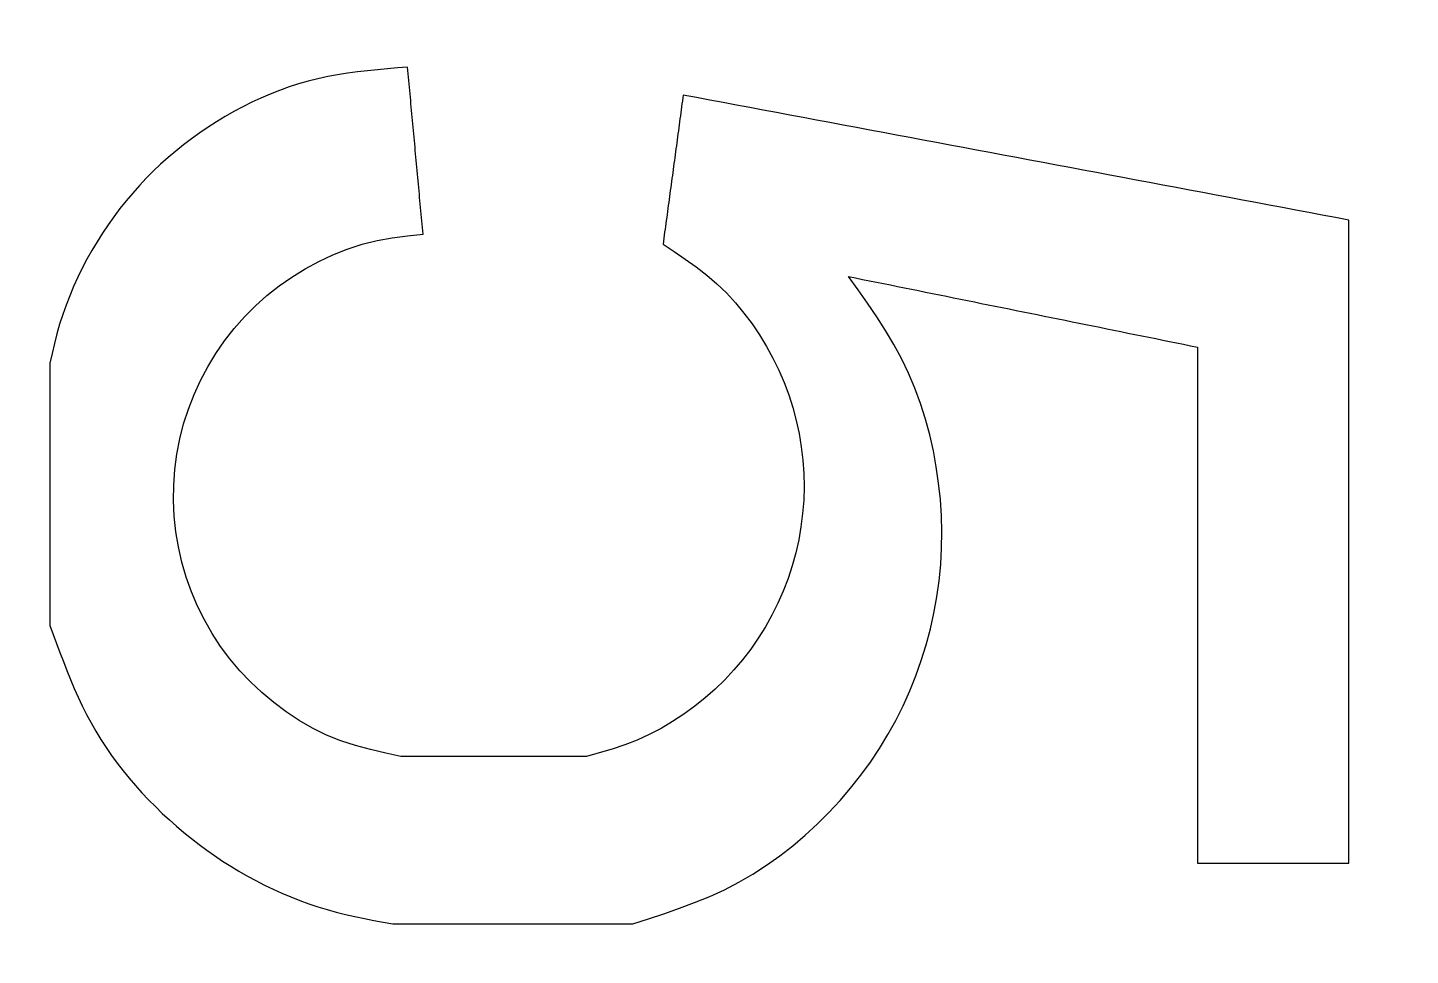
# Model space of a CAD drawing. Header units: millimetres. Extents: x 9328 to 11863, y 28633 to 29971.
# Drawn here: x 10191.783 to 10194.879, y 28805.49 to 28807.568 of the extents above; entities that cross this region are included whole.
import ezdxf

# ---------------------------------------------------------------- set-up
doc = ezdxf.new("R2010")
doc.units = ezdxf.units.MM
doc.linetypes.add('DASHED', pattern=[0])
doc.layers.add('dim_temp', color=161, linetype='Continuous', lineweight=9)
doc.layers.add('LP', color=7, linetype='Continuous', true_color=0xffffff)
doc.styles.add('_PUG_ERP', font='txt')
doc.dimstyles.new('_PUG_ERP', dxfattribs={"dimtxt": 8, "dimasz": 1.5, "dimexe": 0.5, "dimexo": 0.5, "dimgap": 0.5, "dimtad": 1, "dimtxsty": '_PUG_ERP', "dimblk": 'CLOSEDBLANK', "dimcen": 0, "dimclrd": 4, "dimclre": 4, "dimclrt": 3, "dimazin": 3, "dimtfac": 1, "dimtmove": 0, "dimatfit": 3, "dimldrblk": 'CLOSEDBLANK', "dimlwd": 9, "dimlwe": 9})

# ---------------------------------------------------------------- blocks, each defined once
blk = doc.blocks.new('*D1273')
at = {"layer": 'Defpoints', "color": 0}
for p in [(10829.4437, 28798.4611), (11104.4437, 28798.4611), (9349.4437, 28767.4611)]:
    blk.add_point(p, dxfattribs=at)
at = {"layer": 'dim_temp', "color": 4, "lineweight": 9}
blk.add_line((10829.9437, 28798.4611), (11115.6104, 28798.4611), dxfattribs=at)
at = {"layer": 'dim_temp', "color": 3, "lineweight": 18, "insert": (11110.2771, 28802.9611), "char_height": 8, "attachment_point": 5, "style": '_PUG_ERP'}
blk.add_mtext('31', dxfattribs=at)
blk = doc.blocks.new('_ClosedBlank')
blk = doc.blocks.new('*D1274')
at = {"layer": 'Defpoints', "color": 0}
for p in [(11099.4437, 28829.4611), (11104.4437, 28829.4611), (9349.4437, 28767.4611)]:
    blk.add_point(p, dxfattribs=at)
at = {"layer": 'dim_temp', "color": 4, "lineweight": 9}
blk.add_line((11099.9437, 28829.4611), (11117.5152, 28829.4611), dxfattribs=at)
at = {"layer": 'dim_temp', "color": 3, "lineweight": 18, "insert": (11111.2295, 28833.9611), "char_height": 8, "attachment_point": 5, "style": '_PUG_ERP'}
blk.add_mtext('62', dxfattribs=at)
blk = doc.blocks.new('*D1280')
at = {"layer": 'Defpoints', "color": 0}
for p in [(11099.4437, 28834.4611), (11099.4437, 28829.4611), (9349.4437, 28767.4611)]:
    blk.add_point(p, dxfattribs=at)
at = {"layer": 'dim_temp', "color": 4, "lineweight": 9}
blk.add_line((11099.4437, 28829.9611), (11099.4437, 28862.0087), dxfattribs=at)
at = {"layer": 'dim_temp', "color": 3, "lineweight": 18, "insert": (11094.9437, 28848.4849), "char_height": 8, "attachment_point": 5, "rotation": 90, "style": '_PUG_ERP'}
blk.add_mtext('1750', dxfattribs=at)

msp = doc.modelspace()

# ---------------------------------------------------------------- linework, layer by layer
at = {"layer": 'LP', "color": 155, "linetype": 'DASHED', "lineweight": 13, "ltscale": 1.77206}
for points in [[(10192.6336, 28807.4799), (10192.611, 28807.4781), (10192.5885, 28807.4761), (10192.566, 28807.474), (10192.5436, 28807.4717), (10192.5212, 28807.4691), (10192.4989, 28807.466), (10192.4767, 28807.4625), (10192.4547, 28807.4585), (10192.4328, 28807.4538), (10192.411, 28807.4484), (10192.3895, 28807.4423), (10192.3681, 28807.4354), (10192.3469, 28807.4278), (10192.3259, 28807.4195), (10192.3052, 28807.4106), (10192.2848, 28807.4011), (10192.2646, 28807.391), (10192.2447, 28807.3803), (10192.225, 28807.3691), (10192.2057, 28807.3575), (10192.1867, 28807.3453), (10192.1681, 28807.3326), (10192.1498, 28807.3195), (10192.1319, 28807.3059), (10192.1143, 28807.2918), (10192.0972, 28807.2773), (10192.0804, 28807.2623), (10192.0641, 28807.2468), (10192.0483, 28807.2308), (10192.0329, 28807.2145), (10192.0179, 28807.1977), (10192.0034, 28807.1804), (10191.9894, 28807.1628), (10191.9758, 28807.1448), (10191.9627, 28807.1264), (10191.9502, 28807.1077), (10191.9381, 28807.0886), (10191.9265, 28807.0692), (10191.9154, 28807.0495), (10191.9049, 28807.0295), (10191.895, 28807.0092), (10191.8856, 28806.9886), (10191.8769, 28806.9678), (10191.8687, 28806.9468), (10191.8612, 28806.9255), (10191.8544, 28806.904), (10191.8482, 28806.8824), (10191.8427, 28806.8606), (10191.8376, 28806.8386), (10191.8326, 28806.8166)], [(10192.6336, 28807.4799), (10192.611, 28807.4781), (10192.5885, 28807.4761), (10192.566, 28807.474), (10192.5436, 28807.4717), (10192.5212, 28807.4691), (10192.4989, 28807.466), (10192.4767, 28807.4625), (10192.4547, 28807.4585), (10192.4328, 28807.4538), (10192.411, 28807.4484), (10192.3895, 28807.4423), (10192.3681, 28807.4354), (10192.3469, 28807.4278), (10192.3259, 28807.4195), (10192.3052, 28807.4106), (10192.2848, 28807.4011), (10192.2646, 28807.391), (10192.2447, 28807.3803), (10192.225, 28807.3691), (10192.2057, 28807.3575), (10192.1867, 28807.3453), (10192.1681, 28807.3326), (10192.1498, 28807.3195), (10192.1319, 28807.3059), (10192.1143, 28807.2918), (10192.0972, 28807.2773), (10192.0804, 28807.2623), (10192.0641, 28807.2468), (10192.0483, 28807.2308), (10192.0329, 28807.2145), (10192.0179, 28807.1977), (10192.0034, 28807.1804), (10191.9894, 28807.1628), (10191.9758, 28807.1448), (10191.9627, 28807.1264), (10191.9502, 28807.1077), (10191.9381, 28807.0886), (10191.9265, 28807.0692), (10191.9154, 28807.0495), (10191.9049, 28807.0295), (10191.895, 28807.0092), (10191.8856, 28806.9886), (10191.8769, 28806.9678), (10191.8687, 28806.9468), (10191.8612, 28806.9255), (10191.8544, 28806.904), (10191.8482, 28806.8824), (10191.8427, 28806.8606), (10191.8376, 28806.8386), (10191.8326, 28806.8166)], [(10192.6682, 28807.1057), (10192.6675, 28807.1132), (10192.6668, 28807.1207), (10192.6661, 28807.1282), (10192.6654, 28807.1356), (10192.6647, 28807.1431), (10192.6641, 28807.1506), (10192.6634, 28807.1581), (10192.6627, 28807.1656), (10192.662, 28807.1731), (10192.6613, 28807.1806), (10192.6606, 28807.188), (10192.6599, 28807.1955), (10192.6592, 28807.203), (10192.6585, 28807.2105), (10192.6578, 28807.218), (10192.6571, 28807.2255), (10192.6564, 28807.2329), (10192.6557, 28807.2404), (10192.655, 28807.2479), (10192.6544, 28807.2554), (10192.6537, 28807.2629), (10192.653, 28807.2704), (10192.6523, 28807.2779), (10192.6516, 28807.2853), (10192.6509, 28807.2928), (10192.6502, 28807.3003), (10192.6495, 28807.3078), (10192.6488, 28807.3153), (10192.6481, 28807.3228), (10192.6474, 28807.3302), (10192.6467, 28807.3377), (10192.646, 28807.3452), (10192.6453, 28807.3527), (10192.6446, 28807.3602), (10192.644, 28807.3677), (10192.6433, 28807.3752), (10192.6426, 28807.3826), (10192.6419, 28807.3901), (10192.6412, 28807.3976), (10192.6405, 28807.4051), (10192.6398, 28807.4126), (10192.6391, 28807.4201), (10192.6384, 28807.4276), (10192.6377, 28807.435), (10192.637, 28807.4425), (10192.6363, 28807.45), (10192.6356, 28807.4575), (10192.6349, 28807.465), (10192.6343, 28807.4725), (10192.6336, 28807.4799)], [(10192.6682, 28807.1057), (10192.6675, 28807.1132), (10192.6668, 28807.1207), (10192.6661, 28807.1282), (10192.6654, 28807.1356), (10192.6647, 28807.1431), (10192.6641, 28807.1506), (10192.6634, 28807.1581), (10192.6627, 28807.1656), (10192.662, 28807.1731), (10192.6613, 28807.1806), (10192.6606, 28807.188), (10192.6599, 28807.1955), (10192.6592, 28807.203), (10192.6585, 28807.2105), (10192.6578, 28807.218), (10192.6571, 28807.2255), (10192.6564, 28807.2329), (10192.6557, 28807.2404), (10192.655, 28807.2479), (10192.6544, 28807.2554), (10192.6537, 28807.2629), (10192.653, 28807.2704), (10192.6523, 28807.2779), (10192.6516, 28807.2853), (10192.6509, 28807.2928), (10192.6502, 28807.3003), (10192.6495, 28807.3078), (10192.6488, 28807.3153), (10192.6481, 28807.3228), (10192.6474, 28807.3302), (10192.6467, 28807.3377), (10192.646, 28807.3452), (10192.6453, 28807.3527), (10192.6446, 28807.3602), (10192.644, 28807.3677), (10192.6433, 28807.3752), (10192.6426, 28807.3826), (10192.6419, 28807.3901), (10192.6412, 28807.3976), (10192.6405, 28807.4051), (10192.6398, 28807.4126), (10192.6391, 28807.4201), (10192.6384, 28807.4276), (10192.6377, 28807.435), (10192.637, 28807.4425), (10192.6363, 28807.45), (10192.6356, 28807.4575), (10192.6349, 28807.465), (10192.6343, 28807.4725), (10192.6336, 28807.4799)], [(10193.2509, 28807.4173), (10193.25, 28807.4107), (10193.249, 28807.404), (10193.2481, 28807.3973), (10193.2472, 28807.3906), (10193.2463, 28807.3839), (10193.2454, 28807.3772), (10193.2445, 28807.3705), (10193.2436, 28807.3639), (10193.2427, 28807.3572), (10193.2418, 28807.3505), (10193.2409, 28807.3438), (10193.24, 28807.3371), (10193.2391, 28807.3304), (10193.2382, 28807.3238), (10193.2373, 28807.3171), (10193.2364, 28807.3104), (10193.2355, 28807.3037), (10193.2346, 28807.297), (10193.2337, 28807.2903), (10193.2328, 28807.2837), (10193.2319, 28807.277), (10193.231, 28807.2703), (10193.2301, 28807.2636), (10193.2292, 28807.2569), (10193.2283, 28807.2502), (10193.2274, 28807.2435), (10193.2265, 28807.2369), (10193.2256, 28807.2302), (10193.2247, 28807.2235), (10193.2238, 28807.2168), (10193.2229, 28807.2101), (10193.2219, 28807.2034), (10193.221, 28807.1968), (10193.2201, 28807.1901), (10193.2192, 28807.1834), (10193.2183, 28807.1767), (10193.2174, 28807.17), (10193.2165, 28807.1633), (10193.2156, 28807.1566), (10193.2147, 28807.15), (10193.2138, 28807.1433), (10193.2129, 28807.1366), (10193.212, 28807.1299), (10193.2111, 28807.1232), (10193.2102, 28807.1165), (10193.2093, 28807.1099), (10193.2084, 28807.1032), (10193.2075, 28807.0965), (10193.2066, 28807.0898), (10193.2057, 28807.0831)], [(10193.2509, 28807.4173), (10193.25, 28807.4107), (10193.249, 28807.404), (10193.2481, 28807.3973), (10193.2472, 28807.3906), (10193.2463, 28807.3839), (10193.2454, 28807.3772), (10193.2445, 28807.3705), (10193.2436, 28807.3639), (10193.2427, 28807.3572), (10193.2418, 28807.3505), (10193.2409, 28807.3438), (10193.24, 28807.3371), (10193.2391, 28807.3304), (10193.2382, 28807.3238), (10193.2373, 28807.3171), (10193.2364, 28807.3104), (10193.2355, 28807.3037), (10193.2346, 28807.297), (10193.2337, 28807.2903), (10193.2328, 28807.2837), (10193.2319, 28807.277), (10193.231, 28807.2703), (10193.2301, 28807.2636), (10193.2292, 28807.2569), (10193.2283, 28807.2502), (10193.2274, 28807.2435), (10193.2265, 28807.2369), (10193.2256, 28807.2302), (10193.2247, 28807.2235), (10193.2238, 28807.2168), (10193.2229, 28807.2101), (10193.2219, 28807.2034), (10193.221, 28807.1968), (10193.2201, 28807.1901), (10193.2192, 28807.1834), (10193.2183, 28807.1767), (10193.2174, 28807.17), (10193.2165, 28807.1633), (10193.2156, 28807.1566), (10193.2147, 28807.15), (10193.2138, 28807.1433), (10193.2129, 28807.1366), (10193.212, 28807.1299), (10193.2111, 28807.1232), (10193.2102, 28807.1165), (10193.2093, 28807.1099), (10193.2084, 28807.1032), (10193.2075, 28807.0965), (10193.2066, 28807.0898), (10193.2057, 28807.0831)], [(10194.7413, 28807.1373), (10194.7116, 28807.1429), (10194.6819, 28807.1485), (10194.6522, 28807.1541), (10194.6225, 28807.1596), (10194.5927, 28807.1652), (10194.563, 28807.1708), (10194.5333, 28807.1764), (10194.5036, 28807.182), (10194.4738, 28807.1876), (10194.4441, 28807.1932), (10194.4143, 28807.1988), (10194.3846, 28807.2043), (10194.3548, 28807.2099), (10194.3251, 28807.2155), (10194.2953, 28807.2211), (10194.2655, 28807.2267), (10194.2357, 28807.2323), (10194.2059, 28807.2379), (10194.1762, 28807.2435), (10194.1463, 28807.2491), (10194.1165, 28807.2547), (10194.0867, 28807.2603), (10194.0569, 28807.2659), (10194.0271, 28807.2715), (10193.9973, 28807.2771), (10193.9674, 28807.2827), (10193.9376, 28807.2883), (10193.9077, 28807.2939), (10193.8779, 28807.2995), (10193.8481, 28807.3051), (10193.8182, 28807.3107), (10193.7884, 28807.3164), (10193.7585, 28807.322), (10193.7287, 28807.3276), (10193.6988, 28807.3332), (10193.6689, 28807.3388), (10193.6391, 28807.3444), (10193.6092, 28807.35), (10193.5794, 28807.3556), (10193.5495, 28807.3612), (10193.5196, 28807.3668), (10193.4898, 28807.3725), (10193.4599, 28807.3781), (10193.4301, 28807.3837), (10193.4002, 28807.3893), (10193.3703, 28807.3949), (10193.3405, 28807.4005), (10193.3106, 28807.4061), (10193.2807, 28807.4117), (10193.2509, 28807.4173)], [(10194.7413, 28807.1373), (10194.7116, 28807.1429), (10194.6819, 28807.1485), (10194.6522, 28807.1541), (10194.6225, 28807.1596), (10194.5927, 28807.1652), (10194.563, 28807.1708), (10194.5333, 28807.1764), (10194.5036, 28807.182), (10194.4738, 28807.1876), (10194.4441, 28807.1932), (10194.4143, 28807.1988), (10194.3846, 28807.2043), (10194.3548, 28807.2099), (10194.3251, 28807.2155), (10194.2953, 28807.2211), (10194.2655, 28807.2267), (10194.2357, 28807.2323), (10194.2059, 28807.2379), (10194.1762, 28807.2435), (10194.1463, 28807.2491), (10194.1165, 28807.2547), (10194.0867, 28807.2603), (10194.0569, 28807.2659), (10194.0271, 28807.2715), (10193.9973, 28807.2771), (10193.9674, 28807.2827), (10193.9376, 28807.2883), (10193.9077, 28807.2939), (10193.8779, 28807.2995), (10193.8481, 28807.3051), (10193.8182, 28807.3107), (10193.7884, 28807.3164), (10193.7585, 28807.322), (10193.7287, 28807.3276), (10193.6988, 28807.3332), (10193.6689, 28807.3388), (10193.6391, 28807.3444), (10193.6092, 28807.35), (10193.5794, 28807.3556), (10193.5495, 28807.3612), (10193.5196, 28807.3668), (10193.4898, 28807.3725), (10193.4599, 28807.3781), (10193.4301, 28807.3837), (10193.4002, 28807.3893), (10193.3703, 28807.3949), (10193.3405, 28807.4005), (10193.3106, 28807.4061), (10193.2807, 28807.4117), (10193.2509, 28807.4173)], [(10194.7413, 28805.6966), (10194.7413, 28805.7254), (10194.7413, 28805.7542), (10194.7413, 28805.783), (10194.7413, 28805.8118), (10194.7413, 28805.8406), (10194.7413, 28805.8694), (10194.7413, 28805.8983), (10194.7413, 28805.9271), (10194.7413, 28805.9559), (10194.7413, 28805.9847), (10194.7413, 28806.0135), (10194.7413, 28806.0423), (10194.7413, 28806.0712), (10194.7413, 28806.1), (10194.7413, 28806.1288), (10194.7413, 28806.1576), (10194.7413, 28806.1864), (10194.7413, 28806.2152), (10194.7413, 28806.244), (10194.7413, 28806.2729), (10194.7413, 28806.3017), (10194.7413, 28806.3305), (10194.7413, 28806.3593), (10194.7413, 28806.3881), (10194.7413, 28806.4169), (10194.7413, 28806.4458), (10194.7413, 28806.4746), (10194.7413, 28806.5034), (10194.7413, 28806.5322), (10194.7413, 28806.561), (10194.7413, 28806.5898), (10194.7413, 28806.6186), (10194.7413, 28806.6475), (10194.7413, 28806.6763), (10194.7413, 28806.7051), (10194.7413, 28806.7339), (10194.7413, 28806.7627), (10194.7413, 28806.7915), (10194.7413, 28806.8203), (10194.7413, 28806.8492), (10194.7413, 28806.878), (10194.7413, 28806.9068), (10194.7413, 28806.9356), (10194.7413, 28806.9644), (10194.7413, 28806.9932), (10194.7413, 28807.0221), (10194.7413, 28807.0509), (10194.7413, 28807.0797), (10194.7413, 28807.1085), (10194.7413, 28807.1373)], [(10194.7413, 28805.6966), (10194.7413, 28805.7254), (10194.7413, 28805.7542), (10194.7413, 28805.783), (10194.7413, 28805.8118), (10194.7413, 28805.8406), (10194.7413, 28805.8694), (10194.7413, 28805.8983), (10194.7413, 28805.9271), (10194.7413, 28805.9559), (10194.7413, 28805.9847), (10194.7413, 28806.0135), (10194.7413, 28806.0423), (10194.7413, 28806.0712), (10194.7413, 28806.1), (10194.7413, 28806.1288), (10194.7413, 28806.1576), (10194.7413, 28806.1864), (10194.7413, 28806.2152), (10194.7413, 28806.244), (10194.7413, 28806.2729), (10194.7413, 28806.3017), (10194.7413, 28806.3305), (10194.7413, 28806.3593), (10194.7413, 28806.3881), (10194.7413, 28806.4169), (10194.7413, 28806.4458), (10194.7413, 28806.4746), (10194.7413, 28806.5034), (10194.7413, 28806.5322), (10194.7413, 28806.561), (10194.7413, 28806.5898), (10194.7413, 28806.6186), (10194.7413, 28806.6475), (10194.7413, 28806.6763), (10194.7413, 28806.7051), (10194.7413, 28806.7339), (10194.7413, 28806.7627), (10194.7413, 28806.7915), (10194.7413, 28806.8203), (10194.7413, 28806.8492), (10194.7413, 28806.878), (10194.7413, 28806.9068), (10194.7413, 28806.9356), (10194.7413, 28806.9644), (10194.7413, 28806.9932), (10194.7413, 28807.0221), (10194.7413, 28807.0509), (10194.7413, 28807.0797), (10194.7413, 28807.1085), (10194.7413, 28807.1373)], [(10192.6185, 28805.9359), (10192.5845, 28805.9433), (10192.5506, 28805.9512), (10192.5171, 28805.9602), (10192.4842, 28805.9709), (10192.4521, 28805.9838), (10192.4209, 28805.999), (10192.3908, 28806.0163), (10192.3617, 28806.0355), (10192.3337, 28806.0564), (10192.3071, 28806.0789), (10192.2818, 28806.1027), (10192.2579, 28806.1279), (10192.2356, 28806.1545), (10192.2149, 28806.1824), (10192.1959, 28806.2115), (10192.1786, 28806.2417), (10192.1631, 28806.2728), (10192.1495, 28806.3049), (10192.1378, 28806.3376), (10192.1281, 28806.3711), (10192.1204, 28806.405), (10192.1147, 28806.4393), (10192.111, 28806.474), (10192.1094, 28806.5088), (10192.1099, 28806.5436), (10192.1124, 28806.5784), (10192.1169, 28806.6129), (10192.1235, 28806.6471), (10192.1321, 28806.6808), (10192.1427, 28806.7139), (10192.1553, 28806.7464), (10192.1697, 28806.778), (10192.186, 28806.8088), (10192.204, 28806.8385), (10192.2238, 28806.8671), (10192.2452, 28806.8945), (10192.2682, 28806.9206), (10192.2928, 28806.9452), (10192.3187, 28806.9683), (10192.3459, 28806.9898), (10192.3744, 28807.0097), (10192.404, 28807.028), (10192.4346, 28807.0445), (10192.4662, 28807.0593), (10192.4985, 28807.0721), (10192.5316, 28807.083), (10192.5652, 28807.0916), (10192.5993, 28807.0978), (10192.6337, 28807.1022), (10192.6682, 28807.1057)], [(10192.6185, 28805.9359), (10192.5845, 28805.9433), (10192.5506, 28805.9512), (10192.5171, 28805.9602), (10192.4842, 28805.9709), (10192.4521, 28805.9838), (10192.4209, 28805.999), (10192.3908, 28806.0163), (10192.3617, 28806.0355), (10192.3337, 28806.0564), (10192.3071, 28806.0789), (10192.2818, 28806.1027), (10192.2579, 28806.1279), (10192.2356, 28806.1545), (10192.2149, 28806.1824), (10192.1959, 28806.2115), (10192.1786, 28806.2417), (10192.1631, 28806.2728), (10192.1495, 28806.3049), (10192.1378, 28806.3376), (10192.1281, 28806.3711), (10192.1204, 28806.405), (10192.1147, 28806.4393), (10192.111, 28806.474), (10192.1094, 28806.5088), (10192.1099, 28806.5436), (10192.1124, 28806.5784), (10192.1169, 28806.6129), (10192.1235, 28806.6471), (10192.1321, 28806.6808), (10192.1427, 28806.7139), (10192.1553, 28806.7464), (10192.1697, 28806.778), (10192.186, 28806.8088), (10192.204, 28806.8385), (10192.2238, 28806.8671), (10192.2452, 28806.8945), (10192.2682, 28806.9206), (10192.2928, 28806.9452), (10192.3187, 28806.9683), (10192.3459, 28806.9898), (10192.3744, 28807.0097), (10192.404, 28807.028), (10192.4346, 28807.0445), (10192.4662, 28807.0593), (10192.4985, 28807.0721), (10192.5316, 28807.083), (10192.5652, 28807.0916), (10192.5993, 28807.0978), (10192.6337, 28807.1022), (10192.6682, 28807.1057)], [(10193.2057, 28807.0831), (10193.2307, 28807.0666), (10193.2555, 28807.0498), (10193.2798, 28807.0324), (10193.3034, 28807.0141), (10193.326, 28806.9947), (10193.3475, 28806.974), (10193.3678, 28806.952), (10193.3869, 28806.9289), (10193.4049, 28806.9048), (10193.4216, 28806.88), (10193.4373, 28806.8544), (10193.4517, 28806.8281), (10193.4648, 28806.8012), (10193.4767, 28806.7738), (10193.4872, 28806.7458), (10193.4963, 28806.7173), (10193.5041, 28806.6883), (10193.5104, 28806.659), (10193.5153, 28806.6295), (10193.5188, 28806.5997), (10193.5208, 28806.5698), (10193.5214, 28806.5399), (10193.5206, 28806.5099), (10193.5183, 28806.4801), (10193.5146, 28806.4504), (10193.5095, 28806.4209), (10193.5029, 28806.3917), (10193.4949, 28806.3628), (10193.4856, 28806.3344), (10193.4749, 28806.3064), (10193.4629, 28806.279), (10193.4495, 28806.2522), (10193.4349, 28806.2261), (10193.419, 28806.2007), (10193.402, 28806.1761), (10193.3837, 28806.1524), (10193.3643, 28806.1296), (10193.3439, 28806.1077), (10193.3224, 28806.0869), (10193.2999, 28806.067), (10193.2765, 28806.0483), (10193.2523, 28806.0306), (10193.2272, 28806.0141), (10193.2014, 28805.9988), (10193.1749, 28805.9849), (10193.1477, 28805.9724), (10193.1199, 28805.9616), (10193.0916, 28805.9522), (10193.0629, 28805.9438), (10193.0341, 28805.9359)], [(10193.2057, 28807.0831), (10193.2307, 28807.0666), (10193.2555, 28807.0498), (10193.2798, 28807.0324), (10193.3034, 28807.0141), (10193.326, 28806.9947), (10193.3475, 28806.974), (10193.3678, 28806.952), (10193.3869, 28806.9289), (10193.4049, 28806.9048), (10193.4216, 28806.88), (10193.4373, 28806.8544), (10193.4517, 28806.8281), (10193.4648, 28806.8012), (10193.4767, 28806.7738), (10193.4872, 28806.7458), (10193.4963, 28806.7173), (10193.5041, 28806.6883), (10193.5104, 28806.659), (10193.5153, 28806.6295), (10193.5188, 28806.5997), (10193.5208, 28806.5698), (10193.5214, 28806.5399), (10193.5206, 28806.5099), (10193.5183, 28806.4801), (10193.5146, 28806.4504), (10193.5095, 28806.4209), (10193.5029, 28806.3917), (10193.4949, 28806.3628), (10193.4856, 28806.3344), (10193.4749, 28806.3064), (10193.4629, 28806.279), (10193.4495, 28806.2522), (10193.4349, 28806.2261), (10193.419, 28806.2007), (10193.402, 28806.1761), (10193.3837, 28806.1524), (10193.3643, 28806.1296), (10193.3439, 28806.1077), (10193.3224, 28806.0869), (10193.2999, 28806.067), (10193.2765, 28806.0483), (10193.2523, 28806.0306), (10193.2272, 28806.0141), (10193.2014, 28805.9988), (10193.1749, 28805.9849), (10193.1477, 28805.9724), (10193.1199, 28805.9616), (10193.0916, 28805.9522), (10193.0629, 28805.9438), (10193.0341, 28805.9359)], [(10193.1379, 28805.5611), (10193.1729, 28805.5723), (10193.2077, 28805.5837), (10193.2422, 28805.5957), (10193.2764, 28805.6085), (10193.3101, 28805.6223), (10193.3432, 28805.6374), (10193.3755, 28805.654), (10193.407, 28805.6723), (10193.4377, 28805.6921), (10193.4675, 28805.7134), (10193.4963, 28805.736), (10193.5242, 28805.7597), (10193.5512, 28805.7846), (10193.5771, 28805.8104), (10193.602, 28805.8372), (10193.6258, 28805.865), (10193.6484, 28805.8936), (10193.6699, 28805.9231), (10193.6901, 28805.9535), (10193.7091, 28805.9847), (10193.7268, 28806.0167), (10193.7431, 28806.0494), (10193.7582, 28806.0827), (10193.7718, 28806.1166), (10193.7841, 28806.1511), (10193.7949, 28806.186), (10193.8044, 28806.2214), (10193.8124, 28806.2571), (10193.8189, 28806.2931), (10193.8239, 28806.3293), (10193.8275, 28806.3657), (10193.8295, 28806.4021), (10193.8301, 28806.4386), (10193.8291, 28806.4751), (10193.8267, 28806.5116), (10193.8229, 28806.5479), (10193.8176, 28806.5842), (10193.811, 28806.6202), (10193.8029, 28806.6559), (10193.7934, 28806.6913), (10193.7823, 28806.7262), (10193.7698, 28806.7606), (10193.7556, 28806.7942), (10193.7398, 28806.8269), (10193.7225, 28806.8589), (10193.7038, 28806.8901), (10193.6841, 28806.9208), (10193.6636, 28806.9511), (10193.6425, 28806.981), (10193.6212, 28807.0109)], [(10193.1379, 28805.5611), (10193.1729, 28805.5723), (10193.2077, 28805.5837), (10193.2422, 28805.5957), (10193.2764, 28805.6085), (10193.3101, 28805.6223), (10193.3432, 28805.6374), (10193.3755, 28805.654), (10193.407, 28805.6723), (10193.4377, 28805.6921), (10193.4675, 28805.7134), (10193.4963, 28805.736), (10193.5242, 28805.7597), (10193.5512, 28805.7846), (10193.5771, 28805.8104), (10193.602, 28805.8372), (10193.6258, 28805.865), (10193.6484, 28805.8936), (10193.6699, 28805.9231), (10193.6901, 28805.9535), (10193.7091, 28805.9847), (10193.7268, 28806.0167), (10193.7431, 28806.0494), (10193.7582, 28806.0827), (10193.7718, 28806.1166), (10193.7841, 28806.1511), (10193.7949, 28806.186), (10193.8044, 28806.2214), (10193.8124, 28806.2571), (10193.8189, 28806.2931), (10193.8239, 28806.3293), (10193.8275, 28806.3657), (10193.8295, 28806.4021), (10193.8301, 28806.4386), (10193.8291, 28806.4751), (10193.8267, 28806.5116), (10193.8229, 28806.5479), (10193.8176, 28806.5842), (10193.811, 28806.6202), (10193.8029, 28806.6559), (10193.7934, 28806.6913), (10193.7823, 28806.7262), (10193.7698, 28806.7606), (10193.7556, 28806.7942), (10193.7398, 28806.8269), (10193.7225, 28806.8589), (10193.7038, 28806.8901), (10193.6841, 28806.9208), (10193.6636, 28806.9511), (10193.6425, 28806.981), (10193.6212, 28807.0109)], [(10193.6212, 28807.0109), (10193.6369, 28807.0077), (10193.6525, 28807.0045), (10193.6682, 28807.0014), (10193.6838, 28806.9982), (10193.6994, 28806.995), (10193.7151, 28806.9919), (10193.7307, 28806.9887), (10193.7464, 28806.9855), (10193.762, 28806.9824), (10193.7777, 28806.9792), (10193.7933, 28806.976), (10193.809, 28806.9729), (10193.8246, 28806.9697), (10193.8402, 28806.9665), (10193.8559, 28806.9634), (10193.8715, 28806.9602), (10193.8872, 28806.9571), (10193.9028, 28806.9539), (10193.9184, 28806.9507), (10193.9341, 28806.9476), (10193.9497, 28806.9444), (10193.9653, 28806.9412), (10193.981, 28806.9381), (10193.9966, 28806.9349), (10194.0122, 28806.9318), (10194.0279, 28806.9286), (10194.0435, 28806.9254), (10194.0591, 28806.9223), (10194.0747, 28806.9191), (10194.0904, 28806.9159), (10194.106, 28806.9128), (10194.1216, 28806.9096), (10194.1372, 28806.9065), (10194.1528, 28806.9033), (10194.1685, 28806.9001), (10194.1841, 28806.897), (10194.1997, 28806.8938), (10194.2153, 28806.8907), (10194.2309, 28806.8875), (10194.2465, 28806.8843), (10194.2622, 28806.8812), (10194.2778, 28806.878), (10194.2934, 28806.8749), (10194.309, 28806.8717), (10194.3246, 28806.8686), (10194.3402, 28806.8654), (10194.3558, 28806.8622), (10194.3714, 28806.8591), (10194.387, 28806.8559), (10194.4026, 28806.8528)], [(10193.6212, 28807.0109), (10193.6369, 28807.0077), (10193.6525, 28807.0045), (10193.6682, 28807.0014), (10193.6838, 28806.9982), (10193.6994, 28806.995), (10193.7151, 28806.9919), (10193.7307, 28806.9887), (10193.7464, 28806.9855), (10193.762, 28806.9824), (10193.7777, 28806.9792), (10193.7933, 28806.976), (10193.809, 28806.9729), (10193.8246, 28806.9697), (10193.8402, 28806.9665), (10193.8559, 28806.9634), (10193.8715, 28806.9602), (10193.8872, 28806.9571), (10193.9028, 28806.9539), (10193.9184, 28806.9507), (10193.9341, 28806.9476), (10193.9497, 28806.9444), (10193.9653, 28806.9412), (10193.981, 28806.9381), (10193.9966, 28806.9349), (10194.0122, 28806.9318), (10194.0279, 28806.9286), (10194.0435, 28806.9254), (10194.0591, 28806.9223), (10194.0747, 28806.9191), (10194.0904, 28806.9159), (10194.106, 28806.9128), (10194.1216, 28806.9096), (10194.1372, 28806.9065), (10194.1528, 28806.9033), (10194.1685, 28806.9001), (10194.1841, 28806.897), (10194.1997, 28806.8938), (10194.2153, 28806.8907), (10194.2309, 28806.8875), (10194.2465, 28806.8843), (10194.2622, 28806.8812), (10194.2778, 28806.878), (10194.2934, 28806.8749), (10194.309, 28806.8717), (10194.3246, 28806.8686), (10194.3402, 28806.8654), (10194.3558, 28806.8622), (10194.3714, 28806.8591), (10194.387, 28806.8559), (10194.4026, 28806.8528)], [(10194.4026, 28806.8528), (10194.4026, 28806.8297), (10194.4026, 28806.8065), (10194.4026, 28806.7834), (10194.4026, 28806.7603), (10194.4026, 28806.7372), (10194.4026, 28806.714), (10194.4026, 28806.6909), (10194.4026, 28806.6678), (10194.4026, 28806.6447), (10194.4026, 28806.6215), (10194.4026, 28806.5984), (10194.4026, 28806.5753), (10194.4026, 28806.5522), (10194.4026, 28806.529), (10194.4026, 28806.5059), (10194.4026, 28806.4828), (10194.4026, 28806.4597), (10194.4026, 28806.4365), (10194.4026, 28806.4134), (10194.4026, 28806.3903), (10194.4026, 28806.3672), (10194.4026, 28806.344), (10194.4026, 28806.3209), (10194.4026, 28806.2978), (10194.4026, 28806.2747), (10194.4026, 28806.2515), (10194.4026, 28806.2284), (10194.4026, 28806.2053), (10194.4026, 28806.1822), (10194.4026, 28806.159), (10194.4026, 28806.1359), (10194.4026, 28806.1128), (10194.4026, 28806.0897), (10194.4026, 28806.0665), (10194.4026, 28806.0434), (10194.4026, 28806.0203), (10194.4026, 28805.9972), (10194.4026, 28805.974), (10194.4026, 28805.9509), (10194.4026, 28805.9278), (10194.4026, 28805.9047), (10194.4026, 28805.8816), (10194.4026, 28805.8584), (10194.4026, 28805.8353), (10194.4026, 28805.8122), (10194.4026, 28805.7891), (10194.4026, 28805.7659), (10194.4026, 28805.7428), (10194.4026, 28805.7197), (10194.4026, 28805.6966)], [(10194.4026, 28806.8528), (10194.4026, 28806.8297), (10194.4026, 28806.8065), (10194.4026, 28806.7834), (10194.4026, 28806.7603), (10194.4026, 28806.7372), (10194.4026, 28806.714), (10194.4026, 28806.6909), (10194.4026, 28806.6678), (10194.4026, 28806.6447), (10194.4026, 28806.6215), (10194.4026, 28806.5984), (10194.4026, 28806.5753), (10194.4026, 28806.5522), (10194.4026, 28806.529), (10194.4026, 28806.5059), (10194.4026, 28806.4828), (10194.4026, 28806.4597), (10194.4026, 28806.4365), (10194.4026, 28806.4134), (10194.4026, 28806.3903), (10194.4026, 28806.3672), (10194.4026, 28806.344), (10194.4026, 28806.3209), (10194.4026, 28806.2978), (10194.4026, 28806.2747), (10194.4026, 28806.2515), (10194.4026, 28806.2284), (10194.4026, 28806.2053), (10194.4026, 28806.1822), (10194.4026, 28806.159), (10194.4026, 28806.1359), (10194.4026, 28806.1128), (10194.4026, 28806.0897), (10194.4026, 28806.0665), (10194.4026, 28806.0434), (10194.4026, 28806.0203), (10194.4026, 28805.9972), (10194.4026, 28805.974), (10194.4026, 28805.9509), (10194.4026, 28805.9278), (10194.4026, 28805.9047), (10194.4026, 28805.8816), (10194.4026, 28805.8584), (10194.4026, 28805.8353), (10194.4026, 28805.8122), (10194.4026, 28805.7891), (10194.4026, 28805.7659), (10194.4026, 28805.7428), (10194.4026, 28805.7197), (10194.4026, 28805.6966)], [(10191.8326, 28806.8166), (10191.8326, 28806.8049), (10191.8326, 28806.7932), (10191.8326, 28806.7814), (10191.8326, 28806.7697), (10191.8326, 28806.7579), (10191.8326, 28806.7462), (10191.8326, 28806.7344), (10191.8326, 28806.7227), (10191.8326, 28806.711), (10191.8326, 28806.6992), (10191.8326, 28806.6875), (10191.8326, 28806.6757), (10191.8326, 28806.664), (10191.8326, 28806.6522), (10191.8326, 28806.6405), (10191.8326, 28806.6288), (10191.8326, 28806.617), (10191.8326, 28806.6053), (10191.8326, 28806.5935), (10191.8326, 28806.5818), (10191.8326, 28806.57), (10191.8326, 28806.5583), (10191.8326, 28806.5466), (10191.8326, 28806.5348), (10191.8326, 28806.5231), (10191.8326, 28806.5113), (10191.8326, 28806.4996), (10191.8326, 28806.4878), (10191.8326, 28806.4761), (10191.8326, 28806.4644), (10191.8326, 28806.4526), (10191.8326, 28806.4409), (10191.8326, 28806.4291), (10191.8326, 28806.4174), (10191.8326, 28806.4056), (10191.8326, 28806.3939), (10191.8326, 28806.3822), (10191.8326, 28806.3704), (10191.8326, 28806.3587), (10191.8326, 28806.3469), (10191.8326, 28806.3352), (10191.8326, 28806.3234), (10191.8326, 28806.3117), (10191.8326, 28806.3), (10191.8326, 28806.2882), (10191.8326, 28806.2765), (10191.8326, 28806.2647), (10191.8326, 28806.253), (10191.8326, 28806.2412), (10191.8326, 28806.2295)], [(10191.8326, 28806.8166), (10191.8326, 28806.8049), (10191.8326, 28806.7932), (10191.8326, 28806.7814), (10191.8326, 28806.7697), (10191.8326, 28806.7579), (10191.8326, 28806.7462), (10191.8326, 28806.7344), (10191.8326, 28806.7227), (10191.8326, 28806.711), (10191.8326, 28806.6992), (10191.8326, 28806.6875), (10191.8326, 28806.6757), (10191.8326, 28806.664), (10191.8326, 28806.6522), (10191.8326, 28806.6405), (10191.8326, 28806.6288), (10191.8326, 28806.617), (10191.8326, 28806.6053), (10191.8326, 28806.5935), (10191.8326, 28806.5818), (10191.8326, 28806.57), (10191.8326, 28806.5583), (10191.8326, 28806.5466), (10191.8326, 28806.5348), (10191.8326, 28806.5231), (10191.8326, 28806.5113), (10191.8326, 28806.4996), (10191.8326, 28806.4878), (10191.8326, 28806.4761), (10191.8326, 28806.4644), (10191.8326, 28806.4526), (10191.8326, 28806.4409), (10191.8326, 28806.4291), (10191.8326, 28806.4174), (10191.8326, 28806.4056), (10191.8326, 28806.3939), (10191.8326, 28806.3822), (10191.8326, 28806.3704), (10191.8326, 28806.3587), (10191.8326, 28806.3469), (10191.8326, 28806.3352), (10191.8326, 28806.3234), (10191.8326, 28806.3117), (10191.8326, 28806.3), (10191.8326, 28806.2882), (10191.8326, 28806.2765), (10191.8326, 28806.2647), (10191.8326, 28806.253), (10191.8326, 28806.2412), (10191.8326, 28806.2295)], [(10191.8326, 28806.2295), (10191.84, 28806.2091), (10191.8475, 28806.1888), (10191.855, 28806.1685), (10191.8627, 28806.1482), (10191.8706, 28806.1281), (10191.8787, 28806.1081), (10191.8871, 28806.0883), (10191.8959, 28806.0687), (10191.9051, 28806.0492), (10191.9147, 28806.03), (10191.9248, 28806.0111), (10191.9354, 28805.9924), (10191.9466, 28805.9741), (10191.9584, 28805.956), (10191.9706, 28805.9383), (10191.9834, 28805.9209), (10191.9966, 28805.9038), (10192.0102, 28805.887), (10192.0243, 28805.8706), (10192.0388, 28805.8545), (10192.0536, 28805.8388), (10192.0688, 28805.8234), (10192.0843, 28805.8084), (10192.1002, 28805.7937), (10192.1163, 28805.7794), (10192.1327, 28805.7655), (10192.1495, 28805.752), (10192.1665, 28805.7388), (10192.1839, 28805.726), (10192.2015, 28805.7137), (10192.2194, 28805.7017), (10192.2376, 28805.6901), (10192.256, 28805.6789), (10192.2747, 28805.6681), (10192.2937, 28805.6578), (10192.3129, 28805.6479), (10192.3323, 28805.6385), (10192.352, 28805.6296), (10192.3719, 28805.6211), (10192.3919, 28805.6132), (10192.4122, 28805.6059), (10192.4326, 28805.599), (10192.4532, 28805.5928), (10192.4739, 28805.5871), (10192.4948, 28805.582), (10192.5158, 28805.5773), (10192.5369, 28805.5729), (10192.5581, 28805.5688), (10192.5792, 28805.5649), (10192.6005, 28805.5611)], [(10191.8326, 28806.2295), (10191.84, 28806.2091), (10191.8475, 28806.1888), (10191.855, 28806.1685), (10191.8627, 28806.1482), (10191.8706, 28806.1281), (10191.8787, 28806.1081), (10191.8871, 28806.0883), (10191.8959, 28806.0687), (10191.9051, 28806.0492), (10191.9147, 28806.03), (10191.9248, 28806.0111), (10191.9354, 28805.9924), (10191.9466, 28805.9741), (10191.9584, 28805.956), (10191.9706, 28805.9383), (10191.9834, 28805.9209), (10191.9966, 28805.9038), (10192.0102, 28805.887), (10192.0243, 28805.8706), (10192.0388, 28805.8545), (10192.0536, 28805.8388), (10192.0688, 28805.8234), (10192.0843, 28805.8084), (10192.1002, 28805.7937), (10192.1163, 28805.7794), (10192.1327, 28805.7655), (10192.1495, 28805.752), (10192.1665, 28805.7388), (10192.1839, 28805.726), (10192.2015, 28805.7137), (10192.2194, 28805.7017), (10192.2376, 28805.6901), (10192.256, 28805.6789), (10192.2747, 28805.6681), (10192.2937, 28805.6578), (10192.3129, 28805.6479), (10192.3323, 28805.6385), (10192.352, 28805.6296), (10192.3719, 28805.6211), (10192.3919, 28805.6132), (10192.4122, 28805.6059), (10192.4326, 28805.599), (10192.4532, 28805.5928), (10192.4739, 28805.5871), (10192.4948, 28805.582), (10192.5158, 28805.5773), (10192.5369, 28805.5729), (10192.5581, 28805.5688), (10192.5792, 28805.5649), (10192.6005, 28805.5611)], [(10193.0341, 28805.9359), (10193.0257, 28805.9359), (10193.0174, 28805.9359), (10193.0091, 28805.9359), (10193.0008, 28805.9359), (10192.9925, 28805.9359), (10192.9842, 28805.9359), (10192.9759, 28805.9359), (10192.9675, 28805.9359), (10192.9592, 28805.9359), (10192.9509, 28805.9359), (10192.9426, 28805.9359), (10192.9343, 28805.9359), (10192.926, 28805.9359), (10192.9177, 28805.9359), (10192.9093, 28805.9359), (10192.901, 28805.9359), (10192.8927, 28805.9359), (10192.8844, 28805.9359), (10192.8761, 28805.9359), (10192.8678, 28805.9359), (10192.8595, 28805.9359), (10192.8512, 28805.9359), (10192.8428, 28805.9359), (10192.8345, 28805.9359), (10192.8262, 28805.9359), (10192.8179, 28805.9359), (10192.8096, 28805.9359), (10192.8013, 28805.9359), (10192.793, 28805.9359), (10192.7847, 28805.9359), (10192.7764, 28805.9359), (10192.7681, 28805.9359), (10192.7597, 28805.9359), (10192.7514, 28805.9359), (10192.7431, 28805.9359), (10192.7348, 28805.9359), (10192.7265, 28805.9359), (10192.7182, 28805.9359), (10192.7099, 28805.9359), (10192.7016, 28805.9359), (10192.6933, 28805.9359), (10192.685, 28805.9359), (10192.6767, 28805.9359), (10192.6684, 28805.9359), (10192.6601, 28805.9359), (10192.6517, 28805.9359), (10192.6434, 28805.9359), (10192.6351, 28805.9359), (10192.6268, 28805.9359), (10192.6185, 28805.9359)], [(10193.0341, 28805.9359), (10193.0257, 28805.9359), (10193.0174, 28805.9359), (10193.0091, 28805.9359), (10193.0008, 28805.9359), (10192.9925, 28805.9359), (10192.9842, 28805.9359), (10192.9759, 28805.9359), (10192.9675, 28805.9359), (10192.9592, 28805.9359), (10192.9509, 28805.9359), (10192.9426, 28805.9359), (10192.9343, 28805.9359), (10192.926, 28805.9359), (10192.9177, 28805.9359), (10192.9093, 28805.9359), (10192.901, 28805.9359), (10192.8927, 28805.9359), (10192.8844, 28805.9359), (10192.8761, 28805.9359), (10192.8678, 28805.9359), (10192.8595, 28805.9359), (10192.8512, 28805.9359), (10192.8428, 28805.9359), (10192.8345, 28805.9359), (10192.8262, 28805.9359), (10192.8179, 28805.9359), (10192.8096, 28805.9359), (10192.8013, 28805.9359), (10192.793, 28805.9359), (10192.7847, 28805.9359), (10192.7764, 28805.9359), (10192.7681, 28805.9359), (10192.7597, 28805.9359), (10192.7514, 28805.9359), (10192.7431, 28805.9359), (10192.7348, 28805.9359), (10192.7265, 28805.9359), (10192.7182, 28805.9359), (10192.7099, 28805.9359), (10192.7016, 28805.9359), (10192.6933, 28805.9359), (10192.685, 28805.9359), (10192.6767, 28805.9359), (10192.6684, 28805.9359), (10192.6601, 28805.9359), (10192.6517, 28805.9359), (10192.6434, 28805.9359), (10192.6351, 28805.9359), (10192.6268, 28805.9359), (10192.6185, 28805.9359)], [(10194.4026, 28805.6966), (10194.4094, 28805.6966), (10194.4162, 28805.6966), (10194.4229, 28805.6966), (10194.4297, 28805.6966), (10194.4365, 28805.6966), (10194.4433, 28805.6966), (10194.4501, 28805.6966), (10194.4568, 28805.6966), (10194.4636, 28805.6966), (10194.4704, 28805.6966), (10194.4772, 28805.6966), (10194.484, 28805.6966), (10194.4907, 28805.6966), (10194.4975, 28805.6966), (10194.5043, 28805.6966), (10194.5111, 28805.6966), (10194.5179, 28805.6966), (10194.5246, 28805.6966), (10194.5314, 28805.6966), (10194.5382, 28805.6966), (10194.545, 28805.6966), (10194.5517, 28805.6966), (10194.5585, 28805.6966), (10194.5653, 28805.6966), (10194.5721, 28805.6966), (10194.5788, 28805.6966), (10194.5856, 28805.6966), (10194.5924, 28805.6966), (10194.5992, 28805.6966), (10194.6059, 28805.6966), (10194.6127, 28805.6966), (10194.6195, 28805.6966), (10194.6263, 28805.6966), (10194.633, 28805.6966), (10194.6398, 28805.6966), (10194.6466, 28805.6966), (10194.6533, 28805.6966), (10194.6601, 28805.6966), (10194.6669, 28805.6966), (10194.6737, 28805.6966), (10194.6804, 28805.6966), (10194.6872, 28805.6966), (10194.694, 28805.6966), (10194.7007, 28805.6966), (10194.7075, 28805.6966), (10194.7143, 28805.6966), (10194.721, 28805.6966), (10194.7278, 28805.6966), (10194.7346, 28805.6966), (10194.7413, 28805.6966)], [(10194.4026, 28805.6966), (10194.4094, 28805.6966), (10194.4162, 28805.6966), (10194.4229, 28805.6966), (10194.4297, 28805.6966), (10194.4365, 28805.6966), (10194.4433, 28805.6966), (10194.4501, 28805.6966), (10194.4568, 28805.6966), (10194.4636, 28805.6966), (10194.4704, 28805.6966), (10194.4772, 28805.6966), (10194.484, 28805.6966), (10194.4907, 28805.6966), (10194.4975, 28805.6966), (10194.5043, 28805.6966), (10194.5111, 28805.6966), (10194.5179, 28805.6966), (10194.5246, 28805.6966), (10194.5314, 28805.6966), (10194.5382, 28805.6966), (10194.545, 28805.6966), (10194.5517, 28805.6966), (10194.5585, 28805.6966), (10194.5653, 28805.6966), (10194.5721, 28805.6966), (10194.5788, 28805.6966), (10194.5856, 28805.6966), (10194.5924, 28805.6966), (10194.5992, 28805.6966), (10194.6059, 28805.6966), (10194.6127, 28805.6966), (10194.6195, 28805.6966), (10194.6263, 28805.6966), (10194.633, 28805.6966), (10194.6398, 28805.6966), (10194.6466, 28805.6966), (10194.6533, 28805.6966), (10194.6601, 28805.6966), (10194.6669, 28805.6966), (10194.6737, 28805.6966), (10194.6804, 28805.6966), (10194.6872, 28805.6966), (10194.694, 28805.6966), (10194.7007, 28805.6966), (10194.7075, 28805.6966), (10194.7143, 28805.6966), (10194.721, 28805.6966), (10194.7278, 28805.6966), (10194.7346, 28805.6966), (10194.7413, 28805.6966)], [(10192.6005, 28805.5611), (10192.6112, 28805.5611), (10192.6219, 28805.5611), (10192.6327, 28805.5611), (10192.6434, 28805.5611), (10192.6542, 28805.5611), (10192.6649, 28805.5611), (10192.6757, 28805.5611), (10192.6864, 28805.5611), (10192.6971, 28805.5611), (10192.7079, 28805.5611), (10192.7186, 28805.5611), (10192.7294, 28805.5611), (10192.7401, 28805.5611), (10192.7509, 28805.5611), (10192.7616, 28805.5611), (10192.7724, 28805.5611), (10192.7831, 28805.5611), (10192.7939, 28805.5611), (10192.8046, 28805.5611), (10192.8153, 28805.5611), (10192.8261, 28805.5611), (10192.8368, 28805.5611), (10192.8476, 28805.5611), (10192.8583, 28805.5611), (10192.8691, 28805.5611), (10192.8798, 28805.5611), (10192.8906, 28805.5611), (10192.9013, 28805.5611), (10192.9121, 28805.5611), (10192.9228, 28805.5611), (10192.9336, 28805.5611), (10192.9444, 28805.5611), (10192.9551, 28805.5611), (10192.9659, 28805.5611), (10192.9766, 28805.5611), (10192.9874, 28805.5611), (10192.9981, 28805.5611), (10193.0089, 28805.5611), (10193.0196, 28805.5611), (10193.0304, 28805.5611), (10193.0411, 28805.5611), (10193.0519, 28805.5611), (10193.0626, 28805.5611), (10193.0734, 28805.5611), (10193.0842, 28805.5611), (10193.0949, 28805.5611), (10193.1057, 28805.5611), (10193.1164, 28805.5611), (10193.1272, 28805.5611), (10193.1379, 28805.5611)], [(10192.6005, 28805.5611), (10192.6112, 28805.5611), (10192.6219, 28805.5611), (10192.6327, 28805.5611), (10192.6434, 28805.5611), (10192.6542, 28805.5611), (10192.6649, 28805.5611), (10192.6757, 28805.5611), (10192.6864, 28805.5611), (10192.6971, 28805.5611), (10192.7079, 28805.5611), (10192.7186, 28805.5611), (10192.7294, 28805.5611), (10192.7401, 28805.5611), (10192.7509, 28805.5611), (10192.7616, 28805.5611), (10192.7724, 28805.5611), (10192.7831, 28805.5611), (10192.7939, 28805.5611), (10192.8046, 28805.5611), (10192.8153, 28805.5611), (10192.8261, 28805.5611), (10192.8368, 28805.5611), (10192.8476, 28805.5611), (10192.8583, 28805.5611), (10192.8691, 28805.5611), (10192.8798, 28805.5611), (10192.8906, 28805.5611), (10192.9013, 28805.5611), (10192.9121, 28805.5611), (10192.9228, 28805.5611), (10192.9336, 28805.5611), (10192.9444, 28805.5611), (10192.9551, 28805.5611), (10192.9659, 28805.5611), (10192.9766, 28805.5611), (10192.9874, 28805.5611), (10192.9981, 28805.5611), (10193.0089, 28805.5611), (10193.0196, 28805.5611), (10193.0304, 28805.5611), (10193.0411, 28805.5611), (10193.0519, 28805.5611), (10193.0626, 28805.5611), (10193.0734, 28805.5611), (10193.0842, 28805.5611), (10193.0949, 28805.5611), (10193.1057, 28805.5611), (10193.1164, 28805.5611), (10193.1272, 28805.5611), (10193.1379, 28805.5611)]]:
    msp.add_lwpolyline(points, dxfattribs=at)

# ---------------------------------------------------------------- dimensions: what is measured, and where the dimension line sits
at = {"layer": 'dim_temp', "lineweight": 18}
for feature_location, offset, dtype, picture, middle in [((11099.4437, 28829.4611), (0, 5), 1, '*D1280', (11094.9437, 28848.4849)), ((11099.4437, 28829.4611), (5, 0), 0, '*D1274', (11111.2295, 28833.9611)), ((10829.4437, 28798.4611), (275, 0), 0, '*D1273', (11110.2771, 28802.9611))]:
    dim = msp.add_ordinate_dim(feature_location=feature_location, offset=offset, dtype=dtype, origin=(9349.4437, 28767.4611), dimstyle='_PUG_ERP', dxfattribs=at)
    dim.commit()
    dim.dimension.update_dxf_attribs({"geometry": picture, "text_midpoint": middle})

doc.saveas('drawing.dxf')
